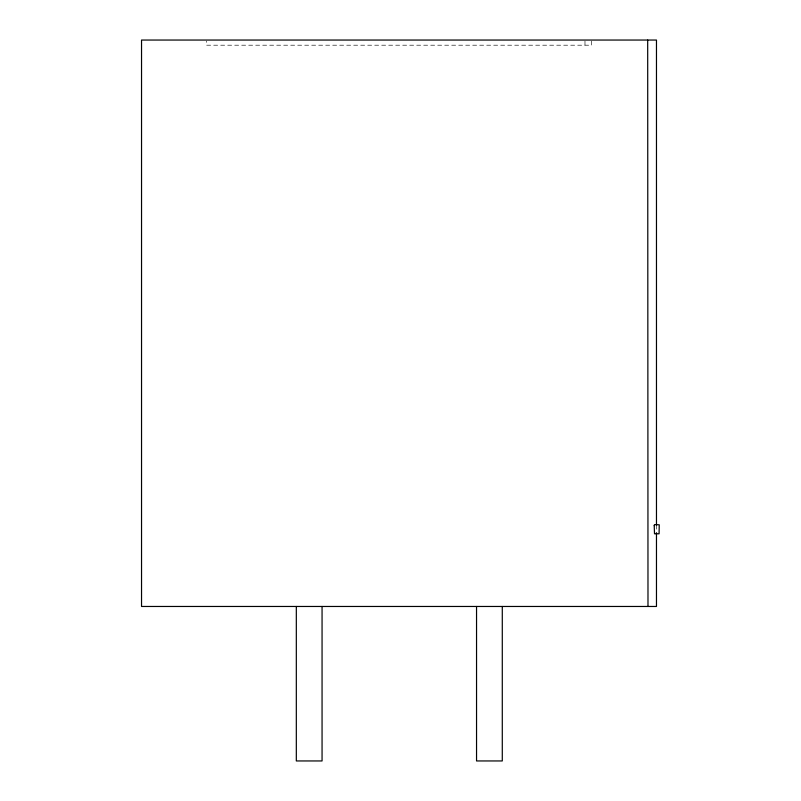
<?xml version="1.0" encoding="UTF-8"?>
<svg xmlns="http://www.w3.org/2000/svg" width="801" height="801" viewBox="0 0 801 801"><rect width="100%" height="100%" fill="white"/><g stroke="black" fill="none" stroke-linecap="round" stroke-linejoin="round"><path stroke-width="0.6" stroke-dasharray="4 3" d="M656.47 525.196L656.47 531.453M591.549 41.081L591.549 45.196L206.458 45.196L206.458 41.081M584.98 41.081L584.98 45.196"/><path stroke-width="1.2" d="M647.689 40.05L647.989 606.467M656.47 525.196L656.47 40.05L141.537 40.05L141.537 606.467L656.47 606.467L656.47 532.695M502.287 606.467L502.287 760.95L476.545 760.95L476.545 606.467M322.062 606.467L322.062 760.95L296.32 760.95L296.32 606.467M654.217 525.616L654.507 533.796L659.083 533.796L659.243 524.805L654.507 524.605L654.217 525.616"/></g></svg>
